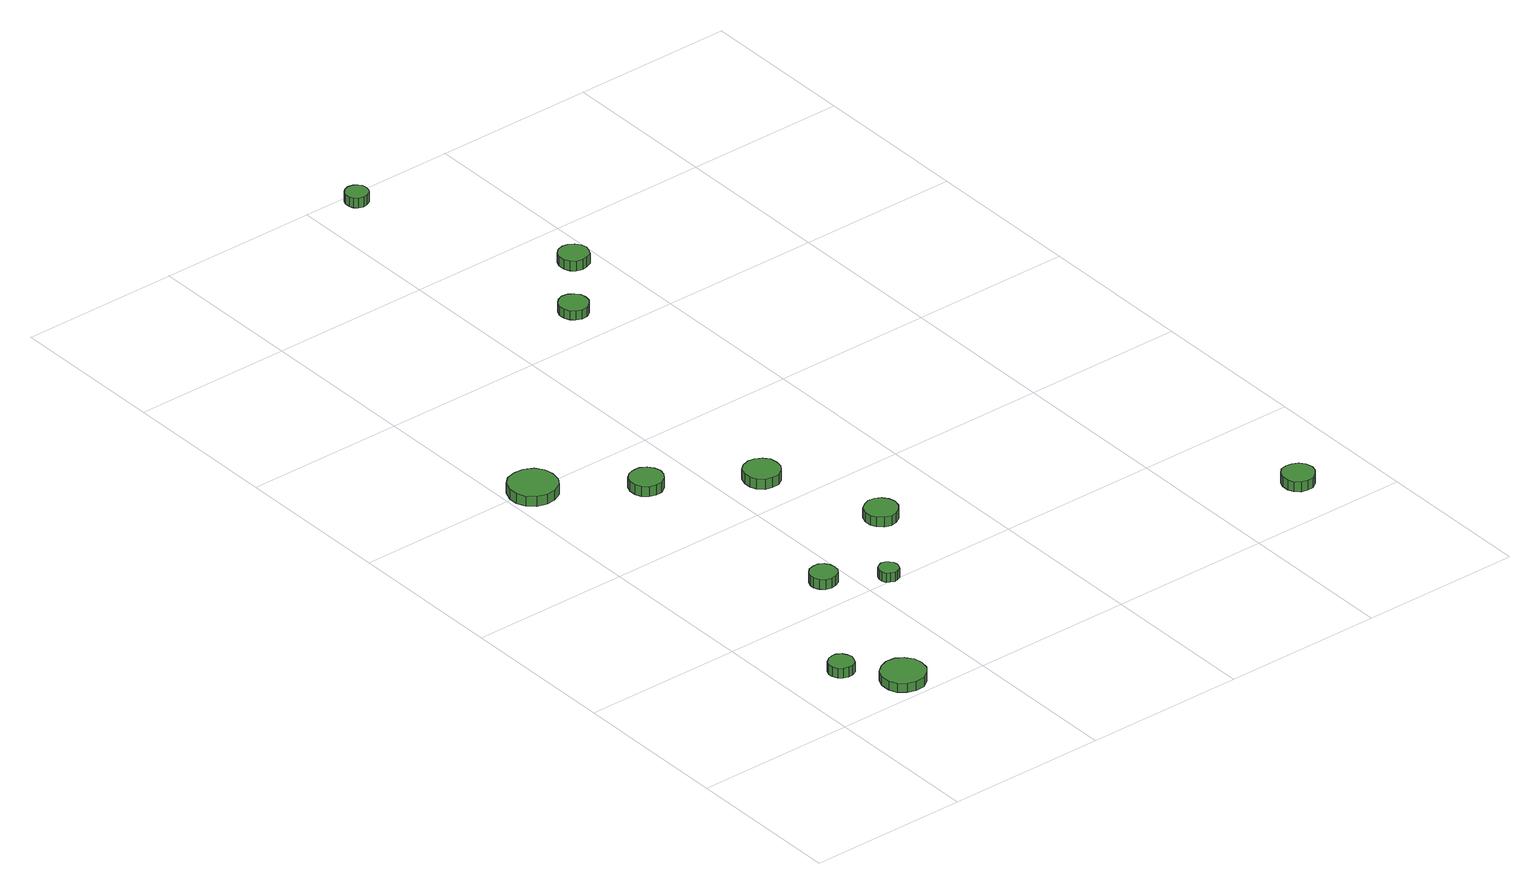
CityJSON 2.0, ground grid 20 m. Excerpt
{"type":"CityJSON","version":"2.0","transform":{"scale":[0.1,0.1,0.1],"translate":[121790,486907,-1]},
"CityObjects":{
"tree1":{"type":"SolitaryVegetationObject","attributes":{"function":"something"},"geometry":[{"type":"MultiSurface","lod":"1","boundaries":[[[0,1,2,3,4,5,6,7,8,9,10,11,12,13,14]],[[15,16,17,18,19,20,21,22,23,24,25,26,27,28,29]],[[0,29,28,1]],[[1,28,27,2]],[[2,27,26,3]],[[3,26,25,4]],[[4,25,24,5]],[[5,24,23,6]],[[6,23,22,7]],[[7,22,21,8]],[[8,21,20,9]],[[9,20,19,10]],[[10,19,18,11]],[[11,18,17,12]],[[12,17,16,13]],[[13,16,15,14]],[[14,15,29,0]]]}]},
"tree2":{"type":"SolitaryVegetationObject","attributes":{"function":"something"},"geometry":[{"type":"MultiSurface","lod":"1","boundaries":[[[30,31,32,33,34,35,36,37,38,39,40,41,42,43,44]],[[45,46,47,48,49,50,51,52,53,54,55,56,57,58,59]],[[30,59,58,31]],[[31,58,57,32]],[[32,57,56,33]],[[33,56,55,34]],[[34,55,54,35]],[[35,54,53,36]],[[36,53,52,37]],[[37,52,51,38]],[[38,51,50,39]],[[39,50,49,40]],[[40,49,48,41]],[[41,48,47,42]],[[42,47,46,43]],[[43,46,45,44]],[[44,45,59,30]]]}]},
"tree3":{"type":"SolitaryVegetationObject","attributes":{"function":"something"},"geometry":[{"type":"MultiSurface","lod":"1","boundaries":[[[60,61,62,63,64,65,66,67,68,69,70,71,72,73,74]],[[75,76,77,78,79,80,81,82,83,84,85,86,87,88,89]],[[60,89,88,61]],[[61,88,87,62]],[[62,87,86,63]],[[63,86,85,64]],[[64,85,84,65]],[[65,84,83,66]],[[66,83,82,67]],[[67,82,81,68]],[[68,81,80,69]],[[69,80,79,70]],[[70,79,78,71]],[[71,78,77,72]],[[72,77,76,73]],[[73,76,75,74]],[[74,75,89,60]]]}]},
"tree4":{"type":"SolitaryVegetationObject","attributes":{"function":"something"},"geometry":[{"type":"MultiSurface","lod":"1","boundaries":[[[90,91,92,93,94,95,96,97,98,99,100,101,102,103,104]],[[105,106,107,108,109,110,111,112,113,114,115,116,117,118,119]],[[90,119,118,91]],[[91,118,117,92]],[[92,117,116,93]],[[93,116,115,94]],[[94,115,114,95]],[[95,114,113,96]],[[96,113,112,97]],[[97,112,111,98]],[[98,111,110,99]],[[99,110,109,100]],[[100,109,108,101]],[[101,108,107,102]],[[102,107,106,103]],[[103,106,105,104]],[[104,105,119,90]]]}]},
"tree5":{"type":"SolitaryVegetationObject","attributes":{"function":"something"},"geometry":[{"type":"MultiSurface","lod":"1","boundaries":[[[120,121,122,123,124,125,126,127,128,129,130,131,132,133,134]],[[135,136,137,138,139,140,141,142,143,144,145,146,147,148,149]],[[120,149,148,121]],[[121,148,147,122]],[[122,147,146,123]],[[123,146,145,124]],[[124,145,144,125]],[[125,144,143,126]],[[126,143,142,127]],[[127,142,141,128]],[[128,141,140,129]],[[129,140,139,130]],[[130,139,138,131]],[[131,138,137,132]],[[132,137,136,133]],[[133,136,135,134]],[[134,135,149,120]]]}]},
"tree6":{"type":"SolitaryVegetationObject","attributes":{"function":"something"},"geometry":[{"type":"MultiSurface","lod":"1","boundaries":[[[150,151,152,153,154,155,156,157,158,159,160,161,162,163,164]],[[165,166,167,168,169,170,171,172,173,174,175,176,177,178,179]],[[150,179,178,151]],[[151,178,177,152]],[[152,177,176,153]],[[153,176,175,154]],[[154,175,174,155]],[[155,174,173,156]],[[156,173,172,157]],[[157,172,171,158]],[[158,171,170,159]],[[159,170,169,160]],[[160,169,168,161]],[[161,168,167,162]],[[162,167,166,163]],[[163,166,165,164]],[[164,165,179,150]]]}]},
"tree7":{"type":"SolitaryVegetationObject","attributes":{"function":"something"},"geometry":[{"type":"MultiSurface","lod":"1","boundaries":[[[180,181,182,183,184,185,186,187,188,189,190,191,192,193,194]],[[195,196,197,198,199,200,201,202,203,204,205,206,207,208,209]],[[180,209,208,181]],[[181,208,207,182]],[[182,207,206,183]],[[183,206,205,184]],[[184,205,204,185]],[[185,204,203,186]],[[186,203,202,187]],[[187,202,201,188]],[[188,201,200,189]],[[189,200,199,190]],[[190,199,198,191]],[[191,198,197,192]],[[192,197,196,193]],[[193,196,195,194]],[[194,195,209,180]]]}]},
"tree8":{"type":"SolitaryVegetationObject","attributes":{"function":"something"},"geometry":[{"type":"MultiSurface","lod":"1","boundaries":[[[210,211,212,213,214,215,216,217,218,219,220,221,222,223,224]],[[225,226,227,228,229,230,231,232,233,234,235,236,237,238,239]],[[210,239,238,211]],[[211,238,237,212]],[[212,237,236,213]],[[213,236,235,214]],[[214,235,234,215]],[[215,234,233,216]],[[216,233,232,217]],[[217,232,231,218]],[[218,231,230,219]],[[219,230,229,220]],[[220,229,228,221]],[[221,228,227,222]],[[222,227,226,223]],[[223,226,225,224]],[[224,225,239,210]]]}]},
"tree9":{"type":"SolitaryVegetationObject","attributes":{"function":"something"},"geometry":[{"type":"MultiSurface","lod":"1","boundaries":[[[240,241,242,243,244,245,246,247,248,249,250,251,252,253,254]],[[255,256,257,258,259,260,261,262,263,264,265,266,267,268,269]],[[240,269,268,241]],[[241,268,267,242]],[[242,267,266,243]],[[243,266,265,244]],[[244,265,264,245]],[[245,264,263,246]],[[246,263,262,247]],[[247,262,261,248]],[[248,261,260,249]],[[249,260,259,250]],[[250,259,258,251]],[[251,258,257,252]],[[252,257,256,253]],[[253,256,255,254]],[[254,255,269,240]]]}]},
"tree10":{"type":"SolitaryVegetationObject","attributes":{"function":"something"},"geometry":[{"type":"MultiSurface","lod":"1","boundaries":[[[270,271,272,273,274,275,276,277,278,279,280,281,282,283,284]],[[285,286,287,288,289,290,291,292,293,294,295,296,297,298,299]],[[270,299,298,271]],[[271,298,297,272]],[[272,297,296,273]],[[273,296,295,274]],[[274,295,294,275]],[[275,294,293,276]],[[276,293,292,277]],[[277,292,291,278]],[[278,291,290,279]],[[279,290,289,280]],[[280,289,288,281]],[[281,288,287,282]],[[282,287,286,283]],[[283,286,285,284]],[[284,285,299,270]]]}]},
"tree11":{"type":"SolitaryVegetationObject","attributes":{"function":"something"},"geometry":[{"type":"MultiSurface","lod":"1","boundaries":[[[300,301,302,303,304,305,306,307,308,309,310,311,312,313,314]],[[315,316,317,318,319,320,321,322,323,324,325,326,327,328,329]],[[300,329,328,301]],[[301,328,327,302]],[[302,327,326,303]],[[303,326,325,304]],[[304,325,324,305]],[[305,324,323,306]],[[306,323,322,307]],[[307,322,321,308]],[[308,321,320,309]],[[309,320,319,310]],[[310,319,318,311]],[[311,318,317,312]],[[312,317,316,313]],[[313,316,315,314]],[[314,315,329,300]]]}]},
"tree12":{"type":"SolitaryVegetationObject","attributes":{"function":"something"},"geometry":[{"type":"MultiSurface","lod":"1","boundaries":[[[330,331,332,333,334,335,336,337,338,339,340,341,342,343,344]],[[345,346,347,348,349,350,351,352,353,354,355,356,357,358,359]],[[330,359,358,331]],[[331,358,357,332]],[[332,357,356,333]],[[333,356,355,334]],[[334,355,354,335]],[[335,354,353,336]],[[336,353,352,337]],[[337,352,351,338]],[[338,351,350,339]],[[339,350,349,340]],[[340,349,348,341]],[[341,348,347,342]],[[342,347,346,343]],[[343,346,345,344]],[[344,345,359,330]]]}]}
},
"vertices":[
[85,91,19],[83,97,19],[80,102,19],[74,106,19],[68,106,19],[62,104,19],[57,100,19],[54,94,19],[54,88,19],[57,82,19],[62,78,19],[68,76,19],[74,76,19],[80,79,19],[83,85,19],[83,85,6],[80,79,6],[74,76,6],[68,76,6],[62,78,6],[57,82,6],[54,88,6],[54,94,6],[57,100,6],[62,104,6],[68,106,6],[74,106,6],[80,102,6],[83,97,6],[85,91,6],
[140,34,17],[138,45,17],[131,54,17],[122,60,17],[110,61,17],[100,57,17],[91,50,17],[87,40,17],[87,28,17],[91,18,17],[100,11,17],[110,7,17],[122,8,17],[131,14,17],[138,23,17],[138,23,5],[131,14,5],[122,8,5],[110,7,5],[100,11,5],[91,18,5],[87,28,5],[87,40,5],[91,50,5],[100,57,5],[110,61,5],[122,60,5],[131,54,5],[138,45,5],[140,34,5],
[63,595,19],[61,607,19],[54,617,19],[43,623,19],[31,624,19],[19,621,19],[10,613,19],[5,601,19],[5,589,19],[10,578,19],[19,570,19],[31,566,19],[43,567,19],[54,573,19],[61,583,19],[61,583,6],[54,573,6],[43,567,6],[31,566,6],[19,570,6],[10,578,6],[5,589,6],[5,601,6],[10,613,6],[19,621,6],[31,624,6],[43,623,6],[54,617,6],[61,607,6],[63,595,6],
[183,242,23],[182,248,23],[178,254,23],[172,258,23],[165,258,23],[158,256,23],[153,251,23],[150,245,23],[150,238,23],[153,232,23],[158,227,23],[165,225,23],[172,226,23],[178,229,23],[182,235,23],[182,235,10],[178,229,10],[172,226,10],[165,225,10],[158,227,10],[153,232,10],[150,238,10],[150,245,10],[153,251,10],[158,256,10],[165,258,10],[172,258,10],[178,254,10],[182,248,10],[183,242,10],
[243,204,21],[242,209,21],[239,213,21],[235,216,21],[230,217,21],[225,215,21],[221,212,21],[219,207,21],[219,202,21],[221,197,21],[225,194,21],[230,192,21],[235,193,21],[239,195,21],[242,200,21],[242,200,9],[239,195,9],[235,193,9],[230,192,9],[225,194,9],[221,197,9],[219,202,9],[219,207,9],[221,212,9],[225,215,9],[230,217,9],[235,216,9],[239,213,9],[242,209,9],[243,204,9],
[158,520,22],[156,528,22],[151,535,22],[143,540,22],[135,540,22],[127,538,22],[120,532,22],[117,524,22],[117,516,22],[120,508,22],[127,502,22],[135,500,22],[143,500,22],[151,505,22],[156,512,22],[156,512,9],[151,505,9],[143,500,9],[135,500,9],[127,502,9],[120,508,9],[117,516,9],[117,524,9],[120,532,9],[127,538,9],[135,540,9],[143,540,9],[151,535,9],[156,528,9],[158,520,9],
[263,443,29],[262,452,29],[256,459,29],[248,464,29],[239,465,29],[230,462,29],[223,456,29],[220,447,29],[220,438,29],[223,430,29],[230,423,29],[239,421,29],[248,421,29],[256,426,29],[262,434,29],[262,434,16],[256,426,16],[248,421,16],[239,421,16],[230,423,16],[223,430,16],[220,438,16],[220,447,16],[223,456,16],[230,462,16],[239,465,16],[248,464,16],[256,459,16],[262,452,16],[263,443,16],
[317,299,27],[315,307,27],[310,314,27],[303,318,27],[295,319,27],[287,316,27],[280,311,27],[277,303,27],[277,294,27],[280,287,27],[287,281,27],[295,278,27],[303,279,27],[310,284,27],[315,290,27],[315,290,14],[310,284,14],[303,279,14],[295,278,14],[287,281,14],[280,287,14],[277,294,14],[277,303,14],[280,311,14],[287,316,14],[295,319,14],[303,318,14],[310,314,14],[315,307,14],[317,299,14],
[319,850,22],[318,858,22],[313,864,22],[307,868,22],[299,869,22],[292,866,22],[287,861,22],[284,854,22],[284,847,22],[287,840,22],[292,835,22],[299,832,22],[307,833,22],[313,837,22],[318,843,22],[318,843,10],[313,837,10],[307,833,10],[299,832,10],[292,835,10],[287,840,10],[284,847,10],[284,854,10],[287,861,10],[292,866,10],[299,869,10],[307,868,10],[313,864,10],[318,858,10],[319,850,10],
[268,1178,25],[267,1184,25],[264,1188,25],[259,1191,25],[253,1192,25],[247,1190,25],[243,1186,25],[241,1181,25],[241,1175,25],[243,1170,25],[247,1166,25],[253,1164,25],[259,1165,25],[264,1168,25],[267,1172,25],[267,1172,12],[264,1168,12],[259,1165,12],[253,1164,12],[247,1166,12],[243,1170,12],[241,1175,12],[241,1181,12],[243,1186,12],[247,1190,12],[253,1192,12],[259,1191,12],[264,1188,12],[267,1184,12],[268,1178,12],
[383,928,24],[381,935,24],[377,941,24],[370,945,24],[363,946,24],[355,944,24],[350,939,24],[347,932,24],[347,924,24],[350,917,24],[355,912,24],[363,910,24],[370,911,24],[377,914,24],[381,921,24],[381,921,11],[377,914,11],[370,911,11],[363,910,11],[355,912,11],[350,917,11],[347,924,11],[347,932,11],[350,939,11],[355,944,11],[363,946,11],[370,945,11],[377,941,11],[381,935,11],[383,928,11],
[730,64,22],[728,73,22],[723,79,22],[716,83,22],[708,84,22],[700,82,22],[694,76,22],[691,69,22],[691,60,22],[694,53,22],[700,47,22],[708,45,22],[716,45,22],[723,50,22],[728,56,22],[728,56,9],[723,50,9],[716,45,9],[708,45,9],[700,47,9],[694,53,9],[691,60,9],[691,69,9],[694,76,9],[700,82,9],[708,84,9],[716,83,9],[723,79,9],[728,73,9],[730,64,9]
]}
